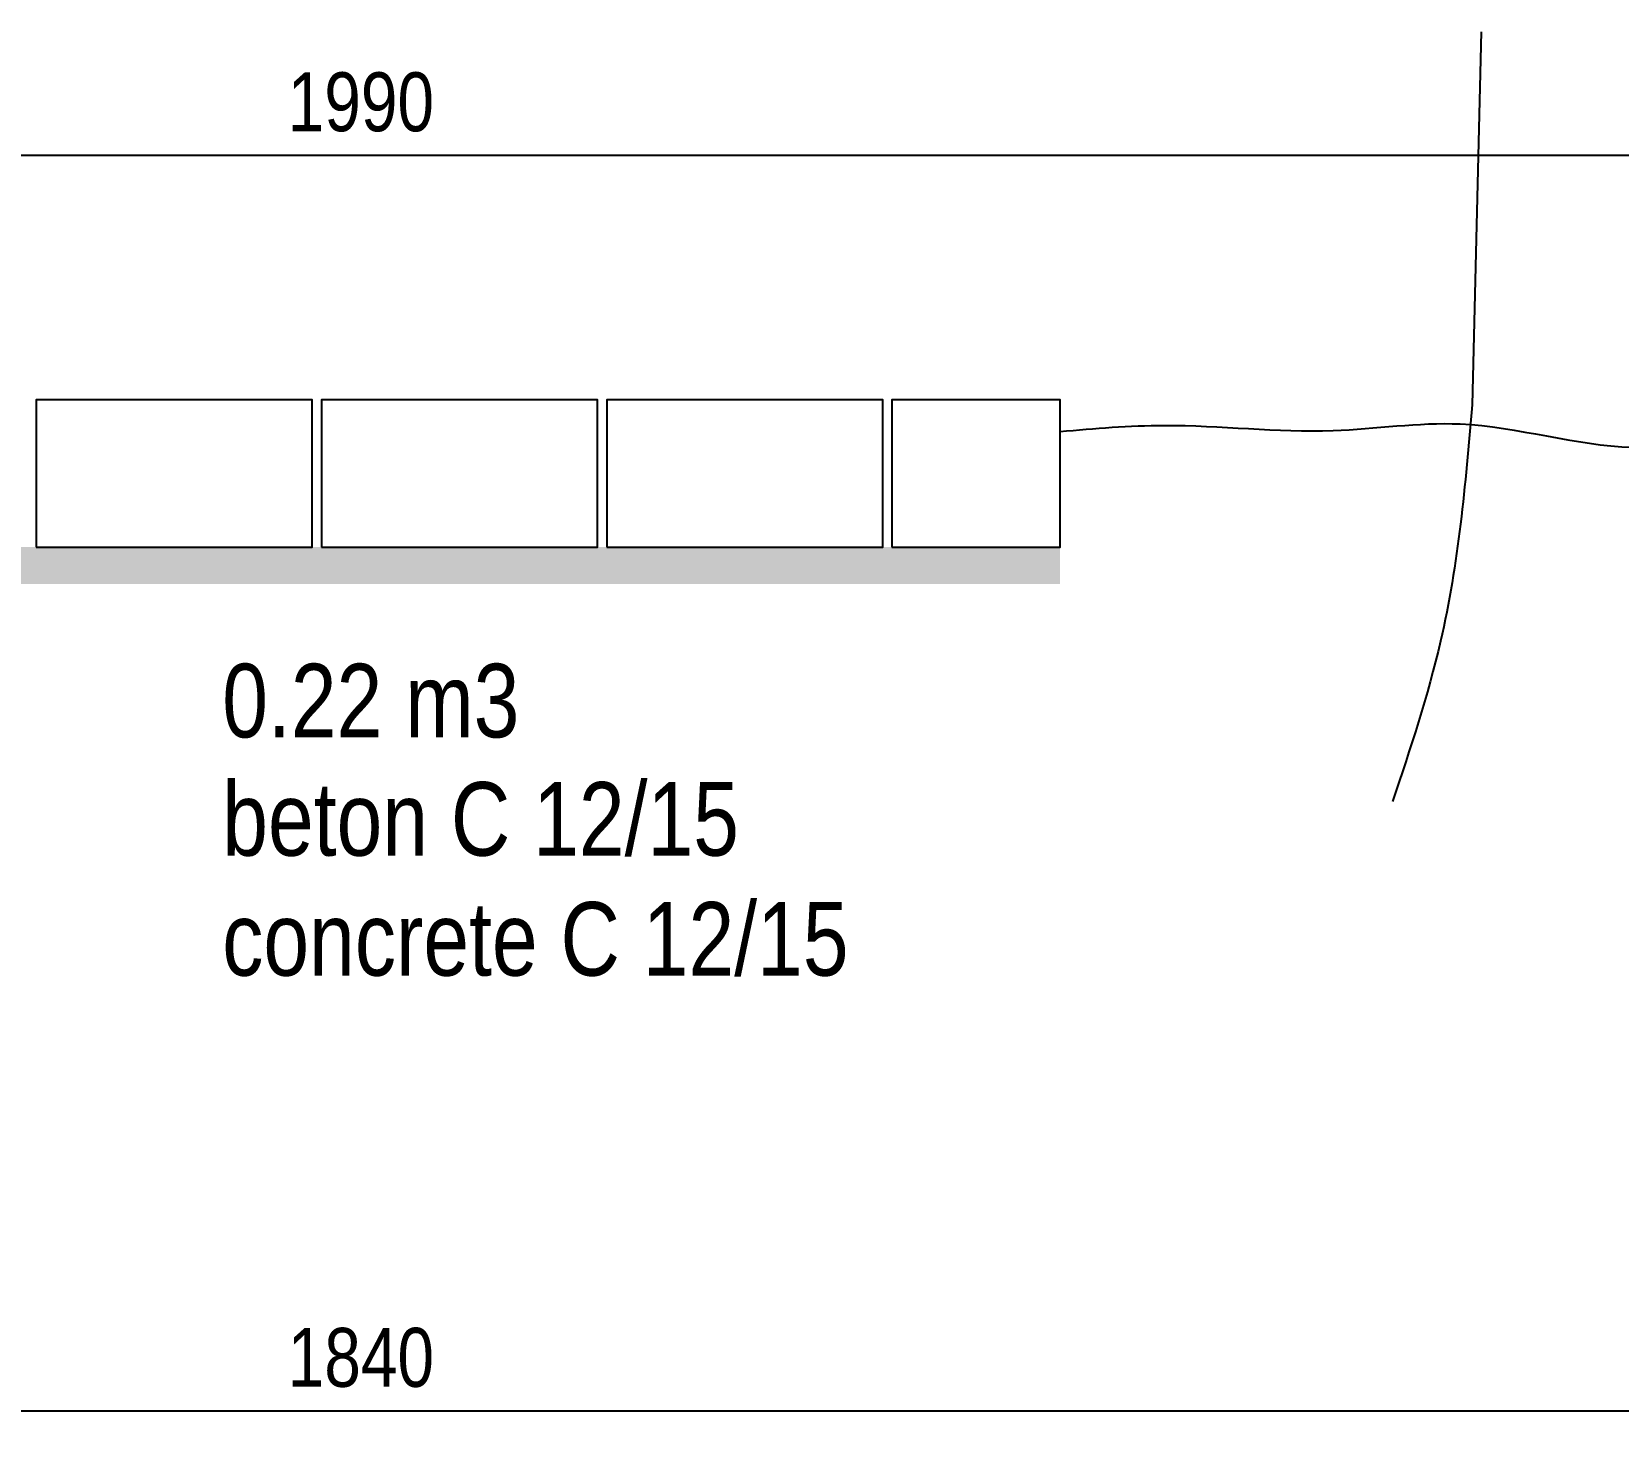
# Model space of a CAD drawing. Header units: millimetres. Extents: x 2594 to 11004, y 3085 to 9025.
# Drawn here: x 6467 to 7329, y 6833 to 7592 of the extents above; entities that cross this region are included whole.
import ezdxf

# ---------------------------------------------------------------- set-up
doc = ezdxf.new("R2010")
doc.units = ezdxf.units.MM
doc.header["$LTSCALE"] = 0.1
doc.layers.add('SRAFY', color=251, linetype='Continuous', lineweight=13)
doc.styles.add('SEACAD_Arial', font='arial.ttf', dxfattribs={"width": 0.8})
doc.dimstyles.new('ISO-25', dxfattribs={"dimtxt": 1.6, "dimasz": 2, "dimexe": 0.5, "dimexo": 1.5, "dimtad": 1, "dimdec": 0, "dimtxsty": 'SEACAD_Arial', "dimcen": 2, "dimadec": 0, "dimazin": 0, "dimtfac": 1, "dimtdec": 0, "dimtmove": 0, "dimatfit": 3, "dimfxl": 1, "dimarcsym": 0})

# ---------------------------------------------------------------- blocks, each defined once
blk = doc.blocks.new('*D139')
at = {"color": 0, "lineweight": -2, "transparency": 16777216}
for p, q in [((5650.43, 7356.15), (5650.43, 7535.03)), ((7640.43, 7356.15), (7640.43, 7535.03)), ((5690.43, 7525.03), (7600.43, 7525.03))]:
    blk.add_line(p, q, dxfattribs=at)
at = {"color": 0, "transparency": 16777216}
for points in [[(5690.43, 7531.7), (5690.43, 7518.36), (5650.43, 7525.03)], [(7600.43, 7531.7), (7600.43, 7518.36), (7640.43, 7525.03)]]:
    blk.add_solid(points, dxfattribs=at)
at = {"layer": 'Defpoints', "color": 0, "transparency": 16777216}
for p in [(7640.43, 7525.03), (5650.43, 7326.15), (7640.43, 7326.15)]:
    blk.add_point(p, dxfattribs=at)
at = {"color": 0, "transparency": 16777216, "insert": (6645.43, 7553.87), "char_height": 32, "attachment_point": 5, "style": 'SEACAD_Arial'}
blk.add_mtext('1990', dxfattribs=at)
blk = doc.blocks.new('*D142')
at = {"color": 0, "lineweight": -2, "transparency": 16777216}
for p, q in [((5725.43, 6892.16), (5725.43, 6832.91)), ((7565.43, 6892.16), (7565.43, 6832.91)), ((5765.43, 6842.91), (7525.43, 6842.91))]:
    blk.add_line(p, q, dxfattribs=at)
at = {"color": 0, "transparency": 16777216}
for points in [[(5765.43, 6849.58), (5765.43, 6836.25), (5725.43, 6842.91)], [(7525.43, 6849.58), (7525.43, 6836.25), (7565.43, 6842.91)]]:
    blk.add_solid(points, dxfattribs=at)
at = {"layer": 'Defpoints', "color": 0, "transparency": 16777216}
for p in [(5725.43, 6922.16), (7565.43, 6922.16), (7565.43, 6842.91)]:
    blk.add_point(p, dxfattribs=at)
at = {"color": 0, "transparency": 16777216, "insert": (6645.43, 6871.75), "char_height": 32, "attachment_point": 5, "style": 'SEACAD_Arial'}
blk.add_mtext('1840', dxfattribs=at)

msp = doc.modelspace()

# ---------------------------------------------------------------- hatches: boundary and pattern name
at = {"layer": 'SRAFY'}
h = msp.add_hatch(dxfattribs=at)
h.set_pattern_fill('AR-SAND', color=256, scale=0.5)
h.paths.add_polyline_path([(5560.43, 7312.16), (5074.04, 7312.16), (5074.04, 7292.16), (5425.43, 7292.16), (5535.43, 7292.16), (5535.43, 7300.16), (5560.43, 7300.16)])
h.paths.add_polyline_path([(5600.43, 7312.16), (5560.43, 7312.16), (5560.43, 7300.16), (5600.43, 7300.16)])
h.paths.add_polyline_path([(5650.43, 7312.16), (5610.43, 7312.16), (5610.43, 7300.16), (5650.43, 7300.16)])
h.paths.add_polyline_path([(5825.41, 7312.16), (5650.43, 7312.16), (5650.43, 7300.16), (5675.43, 7300.16), (5675.43, 7292.16), (5841.14, 7292.16)])
h.paths.add_polyline_path([(7025.43, 7312.16), (5825.41, 7312.16), (5841.14, 7292.16), (7025.43, 7292.16)])

# ---------------------------------------------------------------- linework, layer by layer
msp.add_line((7254.31, 7592.16), (7249.45, 7389.39))
for points in [[(6469.04, 7312.16), (6619.04, 7312.16), (6619.04, 7392.16), (6469.04, 7392.16)], [(6624.04, 7312.16), (6774.04, 7312.16), (6774.04, 7392.16), (6624.04, 7392.16)], [(6779.04, 7312.16), (6929.04, 7312.16), (6929.04, 7392.16), (6779.04, 7392.16)], [(6934.04, 7312.16), (7025.43, 7312.16), (7025.43, 7392.16), (6934.04, 7392.16)]]:
    msp.add_lwpolyline(points, close=True)
for points in [[(7249.45, 7389.39), (7232.22, 7260.99), (7206.09, 7173.96)], [(7025.43, 7374.98), (7082.01, 7378.32), (7173.89, 7375.5), (7242.92, 7379.07), (7336.57, 7366.41), (7402.24, 7368.05), (7470.6, 7361.22), (7507.16, 7369.68), (7565.43, 7376.96)]]:
    msp.add_spline(points, degree=3)

# ---------------------------------------------------------------- texts
at = {"style": 'SEACAD_Arial', "width": 0.8}
for s, p in [('0.22 m3', (6570.08, 7208.78)), ('beton C 12/15', (6570.08, 7144.52)), ('concrete C 12/15', (6570.08, 7079.35))]:
    msp.add_text(s, height=40, dxfattribs=at).set_placement(p)

# ---------------------------------------------------------------- dimensions: what is measured, and where the dimension line sits
for base, p1, p2, picture, middle in [((7640.43, 7525.03), (5650.43, 7326.15), (7640.43, 7326.15), '*D139', (6645.43, 7553.87)), ((7565.43, 6842.91), (5725.43, 6922.16), (7565.43, 6922.16), '*D142', (6645.43, 6871.75))]:
    dim = msp.add_linear_dim(base=base, p1=p1, p2=p2, dimstyle='ISO-25')
    dim.commit()
    dim.dimension.update_dxf_attribs({"geometry": picture, "text_midpoint": middle})

doc.saveas('drawing.dxf')
